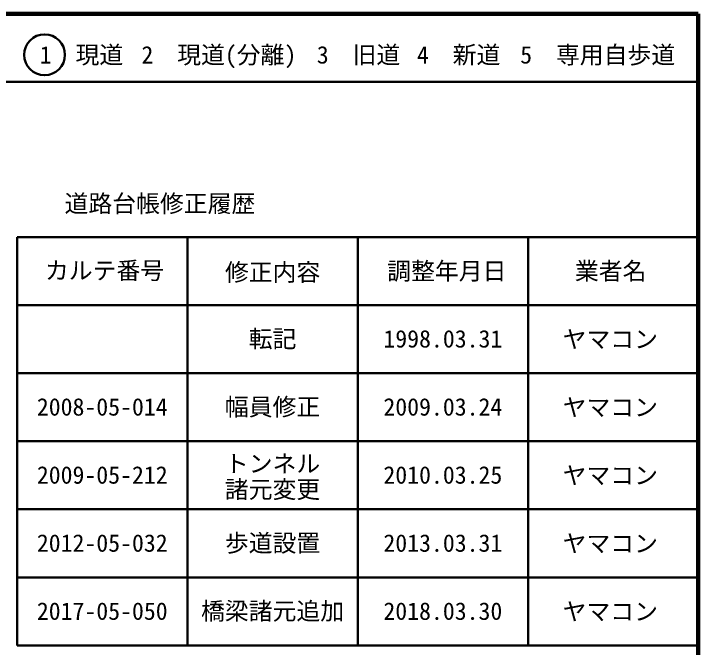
# Model space of a CAD drawing. Units: millimetres on the paper, enlarged 1000 times. Extents: x 40000 to 680000, y 20000 to 380000.
# Drawn here: x 579500 to 680000, y 286926 to 380000 of the extents above; entities that cross this region are included whole.
import ezdxf
from ezdxf.enums import TextEntityAlignment as Align

# ---------------------------------------------------------------- set-up
doc = ezdxf.new("R2010")
doc.units = ezdxf.units.MM
doc.header["$LTSCALE"] = 1000
for name, color, linetype, lineweight in [('M-STR-HTXT', 7, 'Continuous', 13), ('M-TTL', 2, 'Continuous', 140), ('M-TTL-FRAM', 2, 'Continuous', 50), ('M-TTL-LINE', 7, 'Continuous', 50)]:
    doc.layers.add(name, color=color, linetype=linetype, lineweight=lineweight)
doc.layers.add('M-TTL-TXT', color=7, linetype='Continuous')
doc.styles.add('ＭＳ ゴシック', font='')
doc.styles.get('ＭＳ ゴシック').set_extended_font_data('MS Gothic')

msp = doc.modelspace()

# ---------------------------------------------------------------- linework, layer by layer
at = {"layer": 'M-TTL'}
for p, q in [((680000, 380000), (40000, 380000)), ((680000, 20000), (680000, 380000))]:
    msp.add_line(p, q, dxfattribs=at)
at = {"layer": 'M-TTL-FRAM'}
for p, q in [((580000, 347197), (580000, 287197)), ((580000, 347197), (680000, 347197)), ((580000, 287197), (680000, 287197))]:
    msp.add_line(p, q, dxfattribs=at)
at = {"layer": 'M-TTL-LINE'}
for p, q in [((40000, 370000), (680000, 370000)), ((605000, 347197), (605000, 287197)), ((630000, 347197), (630000, 287197)), ((655000, 347197), (655000, 287197)), ((580000, 337197), (680000, 337197)), ((580000, 327197), (680000, 327197)), ((580000, 317197), (680000, 317197)), ((580000, 307197), (680000, 307197)), ((580000, 297197), (680000, 297197))]:
    msp.add_line(p, q, dxfattribs=at)
msp.add_circle((584031, 373958), 3000, dxfattribs=at)

# ---------------------------------------------------------------- texts
at = {"layer": 'M-STR-HTXT', "style": 'ＭＳ ゴシック'}
for s, p in [('トンネル', (617500, 313916)), ('諸元変更', (617500, 310119))]:
    msp.add_text(s, height=2566, dxfattribs=at).set_placement(p, align=Align.MIDDLE_CENTER)
at = {"layer": 'M-TTL-TXT', "style": 'ＭＳ ゴシック'}
for s, p in [('1\u3000現道', (589448, 373958)), ('2\u3000現道(分離)', (609619, 373958)), ('3\u3000旧道', (630121, 373958)), ('4\u3000新道', (644824, 373958)), ('5\u3000専用自歩道', (665228, 373958)), ('道路台帳修正履歴', (600968, 352113)), ('カルテ番号', (592839, 342277)), ('調整年月日', (643089, 342197)), ('業者名', (667134, 342197)), ('修正内容', (617509, 342023)), ('転記', (617500, 332245)), ('ヤマコン', (667077, 332189)), ('1998.03.31', (642500, 332245)), ('幅員修正', (617500, 322245)), ('ヤマコン', (667077, 322189)), ('2008-05-014', (592500, 322245)), ('2009.03.24', (642500, 322245)), ('ヤマコン', (667077, 312189)), ('2009-05-212', (592500, 312245)), ('2010.03.25', (642500, 312245)), ('歩道設置', (617500, 302245)), ('ヤマコン', (667077, 302189)), ('2012-05-032', (592500, 302245)), ('2013.03.31', (642500, 302245)), ('2017-05-050', (592500, 292245)), ('橋梁諸元追加', (617500, 292245)), ('2018.03.30', (642500, 292245)), ('ヤマコン', (667077, 292189))]:
    msp.add_text(s, height=2566, dxfattribs=at).set_placement(p, align=Align.MIDDLE_CENTER)

doc.saveas('drawing.dxf')
